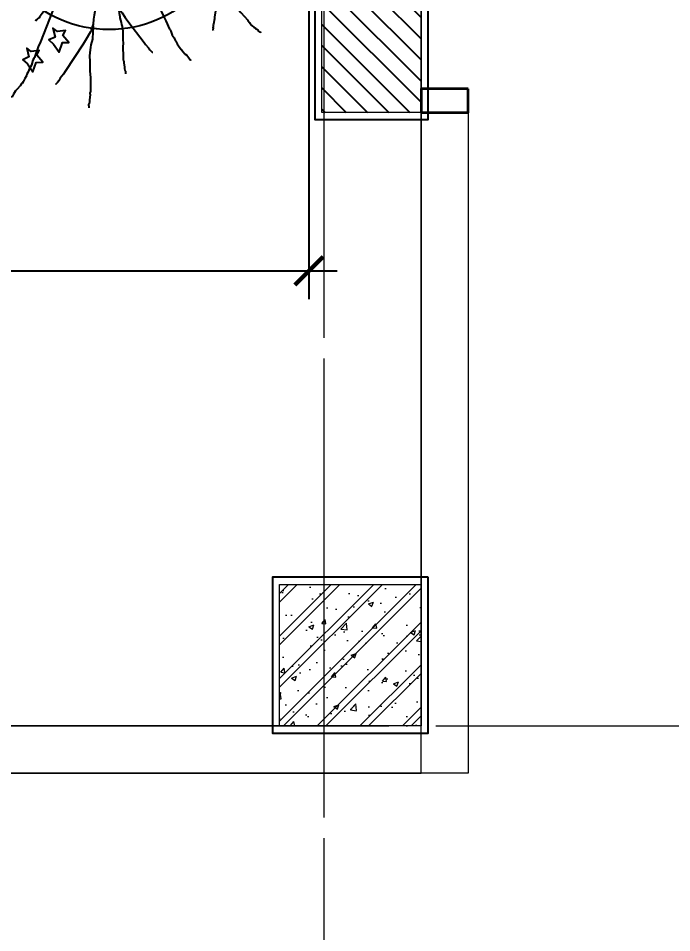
# Model space of a CAD drawing. Header units: millimetres. Extents: x -343543 to 400519, y -115663 to 104219.
# Drawn here: x -150581 to -149197, y -438 to 1499 of the extents above; entities that cross this region are included whole.
import ezdxf
from ezdxf.xclip import XClip

# ---------------------------------------------------------------- set-up
doc = ezdxf.new("R2010")
doc.units = ezdxf.units.MM
doc.header["$XCLIPFRAME"] = 0
doc.linetypes.add('XREF MAT BANG TUONG XAY$0$CENTER', pattern=[50.800000000000004, 31.75, -6.35, 6.35, -6.35])
doc.layers.get('0').update_dxf_attribs({"color": 231, "lineweight": 0})
doc.layers.get('DefPoints').update_dxf_attribs({"color": 191})
for name, color, linetype, lineweight in [('A-PATT', 252, 'Continuous', 9), ('A-SYMBOLS', 10, 'Continuous', 13), ('kata_dim', 231, 'Continuous', 0), ('XREF MAT BANG TUONG XAY$0$01.Xref _MB T1$0$A-DOOR', 8, 'Continuous', 9), ('XREF MAT BANG TUONG XAY$0$01.Xref _MB T1$0$A-TEXT', 8, 'Continuous', 25), ('XREF MAT BANG TUONG XAY$0$01.Xref _MB T1$0$A-WALL', 8, 'Continuous', 35), ('XREF MAT BANG TUONG XAY$0$A-GRID', 8, 'XREF MAT BANG TUONG XAY$0$CENTER', 15), ('XREF MAT BANG TUONG XAY$0$A-WALL-INT', 8, 'Continuous', 9), ('XREF MAT BANG TUONG XAY$0$xref_IKIGAI_Cot$0$A-FNSH', 8, 'Continuous', 9), ('XREF MAT BANG TUONG XAY$0$xref_IKIGAI_Cot$0$A-PATT', 8, 'Continuous', 5)]:
    doc.layers.add(name, color=color, linetype=linetype, lineweight=lineweight)
for name, color, linetype in [('XREF MAT BANG NOI THAT$0$FF-Plants', 8, 'Continuous'), ('XREF MAT BANG TUONG XAY$0$A-FNSH', 8, 'Continuous'), ('XREF MAT BANG TUONG XAY$0$A-FURN', 8, 'Continuous'), ('XREF MAT BANG TUONG XAY$0$A-PATT', 8, 'Continuous')]:
    doc.layers.add(name, color=color, linetype=linetype)
doc.styles.add('SM-DIMTEXT', font='SME.shx', dxfattribs={"width": 0.7})
doc.styles.add('XREF MAT BANG NOI THAT$0$Standard', font='txt')
doc.dimstyles.new('SDIM-100', dxfattribs={"dimscale": 100, "dimtxt": 2, "dimasz": 0.6, "dimexe": 0.6, "dimexo": 0.2, "dimgap": 0.5, "dimtad": 1, "dimdec": 0, "dimzin": 12, "dimtxsty": 'SM-DIMTEXT', "dimblk": 'ARCHTICK', "dimblk1": 'ARCHTICK', "dimblk2": 'ARCHTICK', "dimcen": 0.12, "dimdle": 0.6, "dimclrd": 7, "dimclre": 8, "dimadec": 0, "dimazin": 3, "dimtfac": 2, "dimtix": 1, "dimtmove": 1, "dimatfit": 3, "dimfxl": 1, "dimtzin": 0, "dimarcsym": 1})

# ---------------------------------------------------------------- blocks, each defined once
blk = doc.blocks.new('XREF MAT BANG TUONG XAY$0$00.xref_IKIGAI_Truc')
at = {"layer": 'XREF MAT BANG TUONG XAY$0$A-GRID', "color": 8, "ltscale": 20}
for points in [[(31399.99999999998, -3920.671974424971), (31399.99999999998, 22924.4354841252)], [(-2907.525181142613, 0), (42750.0013740146, 0)]]:
    blk.add_lwpolyline(points, dxfattribs=at)
blk = doc.blocks.new('XREF MAT BANG TUONG XAY$0$xref_IKIGAI_Cot')
at = {"layer": 'XREF MAT BANG TUONG XAY$0$xref_IKIGAI_Cot$0$A-PATT'}
h = blk.add_hatch(dxfattribs=at)
h.set_pattern_fill('BT-01', color=8, scale=15, pattern_type=2)
h.set_pattern_definition([(49.99999999999999, (80, 80.00000000000068), (107.589027390113, -9.412820247389266), [11.25, -123.75]), (355, (80, 80.00000000000068), (-20.81270004195, 112.8288200550018), [9, -99]), (100.4514, (88.96575200000007, 79.21559900000068), (86.77640725710323, 103.415931309143), [9.5610285, -105.1713168]), (46.18420000000001, (80, 110.0000000000007), (160.0861572938467, -24.82785214935271), [16.875, -185.625]), (96.6356, (93.34051175000013, 107.9310039500007), (140.1994058323055, 146.1176806350663), [14.3415432, -157.75695]), (351.1842, (80, 110.0000000000007), (140.1992917700441, 146.1177901387987), [13.5, -148.5]), (21, (95, 102.5000000000007), (89.53605781776925, -60.39283359980082), [11.25, -123.75]), (326.0000000000001, (95, 102.5000000000007), (36.49729978823726, 108.772506757028), [9, -99]), (71.4514, (102.46133495, 97.46725910000072), (126.0333942872235, 48.37957450649286), [9.5610285, -105.1713168]), (37.50000000000001, (80, 80.00000000000068), (1.8239782975936, 49.93407807469672), [0, -97.8, 0, -100.5, 0, -99.375]), (7.499999999999999, (80, 80.00000000000068), (39.46043061632229, 59.16175678235403), [0, -57.3, 0, -95.55, 0, -37.875]), (327.5, (46.55000000000018, 80.00000000000068), (80.07336542586135, -3.383230760156963), [0, -37.5, 0, -117, 0, -155.25]), (317.5, (31.55000000000018, 80.00000000000068), (87.47792540135794, 15.01574734984766), [0, -48.75, 0, -77.69999999999999, 0, -110.25]), (45, (80, 80.00000000000068), (-45.07805730064241, 45.07805730064241), []), (45, (80, 98.37500000000068), (-45.07805730064241, 45.07805730064241), [])])
h.paths.add_polyline_path([(31605.00141130213, 0.00243927907285979), (31305.00141130213, 0.002439279073541911), (31305.00141130213, 300.0024392790735), (31605.00141130213, 300.0024392790729)])
at = {"layer": 'XREF MAT BANG TUONG XAY$0$A-GRID', "color": 8, "ltscale": 20}
for points in [[(31399.99999999998, -3920.671974424971), (31399.99999999998, 22924.4354841252)], [(-2907.525181142613, 0), (42750.0013740146, 0)]]:
    blk.add_lwpolyline(points, dxfattribs=at)
at = {"layer": 'XREF MAT BANG TUONG XAY$0$xref_IKIGAI_Cot$0$A-FNSH', "color": 8, "elevation": 2.819613635020082e-10}
blk.add_lwpolyline([(31605.00141130213, 0.00243927907285979), (31305.00141130213, 0.002439279073541911), (31305.00141130213, 300.0024392790735), (31605.00141130213, 300.0024392790729)], close=True, dxfattribs=at)
blk = doc.blocks.new('*U235')
at = {"layer": 'XREF MAT BANG TUONG XAY$0$A-PATT'}
h = blk.add_hatch(dxfattribs=at)
h.set_pattern_fill('ANSI31', color=8, scale=10)
h.set_pattern_definition([(45, (37146.78963115097, -11293.56439682681), (-22.45064030267288, 22.45064030267288), [])])
h.paths.add_polyline_path([(-38.69831128977239, 47.5), (1661.301681908912, 47.5), (1661.301681908912, -162.5), (-38.69831128977239, -162.5)])
at = {"layer": 'XREF MAT BANG TUONG XAY$0$A-WALL-INT', "color": 8}
blk.add_lwpolyline([(-38.69831128977239, 47.5), (1661.301681908912, 47.5), (1661.301681908912, -162.5), (-38.69831128977239, -162.5)], close=True, dxfattribs=at)
blk = doc.blocks.new('XREF MAT BANG TUONG XAY$0$01.Xref _MB T1$0$Phong tam')
at = {"layer": 'XREF MAT BANG TUONG XAY$0$A-FURN', "color": 8, "xscale": -1, "rotation": 270}
blk.add_blockref('*U235', (-47.50000321818516, -1661.301688698504), dxfattribs=at)
blk = doc.blocks.new('XREF MAT BANG NOI THAT$0$YLD.Studio-02-104')
at = {"layer": 'XREF MAT BANG NOI THAT$0$FF-Plants', "color": 8, "flags": 128}
blk.add_lwpolyline([(95.97275458914942, -12.54351125533356), (100.5196367187539, -11.1120482099185), (111.5399584867525, -9.870412987981922), (118.6508559008187, -8.522865162782068), (133.5806020226689, -7.387142543933237), (139.0907629066817, -6.766324932990187), (149.926250731701, -9.370165988347594), (159.3458359694262, -8.855260980558683), (163.9632116170835, -10.52054661536692), (169.4733725009171, -9.899729004426149), (171.0741090311483, -9.172998790168435), (172.6748455612394, -8.446268576001216), (175.1683673278283, -5.433435116014039), (180.1554108610214, 0.5922318039248466), (183.5417178643108, 5.891168509658314), (191.7302344575212, 13.37029585791572), (195.8244927543685, 17.10985953208694), (204.7209606414792, 23.02961384879893), (212.016691998637, 28.22263795140918), (216.8189015889018, 30.40282859395086), (225.0074181824295, 37.88195594227693), (234.7966713060521, 46.0878135047725), (235.3557955436515, 46.34165445193969), (235.3483841112377, 46.3804877343797, 0.0594670711313646), (218.5715490693776, 99.23091382145651, 0.4142135623731882), (-99.2309138215262, 218.5715490693461), (-105.0286823910221, 215.9393772440059), (-105.9734425003328, 215.5104586158751, 0.1788393300870077), (-228.4243440122443, 94.34780842526982), (-225.0367309063872, 89.34931090116982), (-213.8629596735157, 77.49514425950849), (-210.1383692625611, 73.5437553789526), (-208.7224666752847, 70.42500931586403), (-208.01451538166, 68.8656362841399), (-207.3065640881198, 67.30626325263586), (-205.7058275580266, 68.03299346680444), (-204.9978762644557, 66.47362043520491), (-203.3971397342123, 67.20035064942488), (-201.7964032041043, 67.92708086355708), (-190.7760814363005, 69.16871608555141), (-183.6651840219301, 70.51626391083221), (-178.15502313807, 71.13708152172251), (-172.644862254084, 71.75789913271603), (-171.9369109603756, 70.19852610120563), (-170.3361744304232, 70.92525631530646), (-168.920271843145, 67.80651025221971), (-168.2123205495614, 66.24713722058243), (-167.5043692559789, 64.68776418896834), (-166.7964179624112, 63.12839115739018), (-166.0884666685374, 61.56901812589524), (-165.3805153749665, 60.00964509429525), (-164.6725640813968, 58.45027206271891), (-163.9646127876611, 56.89089903113438), (-163.2566614940931, 55.33152599955667), (-162.5487102004961, 53.77215296790666), (-161.8407589069282, 52.2127799363285), (-159.5320710831268, 51.38013711898623), (-158.8241197894033, 49.8207640874399), (-154.2067441420807, 48.155478452598), (-151.8980563184195, 47.32283563518843), (-150.2973197881886, 48.04956584944614), (-145.6799441406986, 46.38428021462107), (-143.3712563170641, 45.55163739726243), (-140.169783256865, 47.00509782556185), (-137.8610954330634, 46.17245500821957), (-137.1531441393431, 44.61308197669462), (-136.4451928457604, 43.05370894508053), (-135.0292902586073, 39.93496288186691), (-134.5061729078272, 34.53011357295929), (-133.0902703205231, 31.41136750979751), (-132.3823190269525, 29.85199447819753), (-131.8592016761706, 24.44714516929173), (-131.1512503824226, 22.8877721376931), (-132.0440356190986, 20.60166889189497), (-131.3360843255425, 19.04229586033136), (-130.6281330316572, 17.48292282882187), (-129.9201817382516, 15.92354979720687), (-129.2122304445313, 14.36417676568192), (-127.0883765636452, 9.686057670905598), (-127.2732105065832, 5.840581393524758), (-125.8573079194446, 2.721835330347062), (-121.4247662147693, -2.78892658173379), (-120.0088636276212, -5.907672644927402), (-119.3009123338704, -7.467045676547855), (-118.5929610403007, -9.026418708124197), (-117.8850097467327, -10.5857917397019), (-114.8683706293489, -12.97780758865827), (-112.5596828055343, -13.81045040603783), (-111.1437802182434, -16.92919646916232), (-107.2343558643358, -17.0351090723733), (-105.7328470896439, -17.26174525388194)], format="xyb", dxfattribs=at)
at = {"layer": 'XREF MAT BANG NOI THAT$0$FF-Plants', "color": 8}
for points in [[(-332.4152160701676, 167.3491101224949), (-314.732026718402, 179.2935686916503), (-334.9975125105486, 185.7584376384434), (-335.3658576657242, 199.2970387279056), (-350.7165287981545, 186.4533690160588), (-360.7880837838409, 191.6717509785253), (-358.9444765267115, 174.886578365376), (-366.3113592516013, 165.6675277900636), (-347.2763839196311, 170.3930203234936), (-341.3802446992947, 157.4058550005952), (-332.4152160701676, 167.3491101224949)], [(-384.8607301054205, 155.2599928876333), (-337.9245905827026, 107.4818725954855), (-336.5613821210957, 106.3011104537781), (-336.3656981797888, 103.7570412946183), (-335.0024897180481, 102.5762791530041), (-333.6392812563201, 101.3955170114272), (-332.0803888532316, 97.67068571054176), (-329.3539719297626, 95.30916142735066), (-327.9907634680055, 94.12839928569781), (-325.2643465445228, 91.76687500246987), (-323.9011380828085, 90.58611286092935), (-322.5379296210529, 89.40535071927832), (-322.5379296210529, 89.40535071927832), (-321.1747211593527, 88.22458857777417)], [(-233.6585854018656, 134.4932583916066), (-215.9742957480405, 146.4382164949516), (-236.2397815404995, 152.9030854416692), (-236.6097349783424, 166.4423059051092), (-251.9604061107709, 153.5986361932623), (-262.0319610964586, 158.817018155728), (-260.1867455563495, 142.0312261686781), (-267.5558288845634, 132.8111765251265), (-248.5202612325581, 137.5382875006212), (-242.6236140308026, 124.5500032696541), (-233.6585854018656, 134.4932583916066)], [(-136.7831065802973, 6.872171008693272), (-188.7807120673181, 54.28520154883324), (-194.4292298555927, 61.55231927445163), (-198.7145391819743, 67.63867485850812), (-206.3133172560131, 83.71876220351385), (-212.1575189854691, 93.52994908841845), (-217.0298801357001, 107.2485121502326), (-218.7844564801082, 113.5174126103137), (-220.5390328245146, 119.7863130703935), (-224.6352373370271, 139.9563214683666), (-227.5573382018449, 144.861914910828), (-230.8708069492693, 154.8556466716062), (-232.4296993522223, 158.5804779725848), (-233.7929078141135, 159.761240114144), (-232.6253832936893, 161.1245471317251), (-233.9885917554764, 162.3053092734502), (-233.9885917554764, 162.3053092734502)], [(-455.518990537111, 130.9769452259924), (-343.566529243524, 98.12126834799335), (-322.5379296210529, 89.40535071927832), (-280.2850464349942, 69.4294463027444), (-247.3789385394582, 55.17480771828002), (-232.9706972845117, 49.81863163834976), (-221.2888729527119, 46.82397984164788), (-194.8074394833554, 33.38501364669708), (-180.3991982282462, 28.02883756678455), (-172.4156313990068, 23.48833387646152), (-151.1913478353929, 12.22834708856942), (-141.8445725445602, 6.507081256575361), (-127.0449634069762, -3.937233141749061), (-117.6981881159948, -9.658498973684914), (-96.86527243503292, -15.83034744315012), (-86.54665656486736, -17.64423709806954), (-76.22804069511835, -19.45812675323225), (-57.14970135826456, -19.3610747625022), (-52.08823539395985, -18.99598501049525), (-34.56878846020959, -15.17410171884569), (-18.21686604682805, -12.71552544492408), (-18.21686604682805, -12.71552544492408), (-10.62466710040167, -12.16789081683839), (0.8614732900389299, -12.61847345423314), (7.286147716191635, -13.43414584367031), (20.13549656806458, -15.06549062275519), (25.39264647383266, -17.24447002988666), (27.92337945580789, -17.06192515386658), (34.34805388200243, -17.87759754341425)], [(-316.3200020731094, 102.2067659273589), (-298.6352044381908, 114.1506051225938), (-318.9011982117138, 120.6165929773456), (-319.2706436684773, 134.1546945327145), (-334.6213148007703, 121.3110248209637), (-344.691769485036, 126.5299063174994), (-342.8481622279035, 109.7447337043518), (-350.2156372729758, 100.5240646869165), (-331.1806619410052, 105.2495572203438), (-325.2845227206833, 92.26239189748458), (-316.3200020731094, 102.2067659273589)], [(-192.5943653296588, 97.17938661878952), (-174.9111759777441, 109.1238451880013), (-195.1761537887971, 115.5875952266888), (-195.5450069252017, 129.1273152241642), (-210.8956780573478, 116.2836455124666), (-220.9672330431865, 121.5020274748772), (-219.1231178048267, 104.7157359537141), (-226.4905085107837, 95.49780428643635), (-207.4550251977296, 100.222177911794), (-201.5588859773936, 87.23501258889746), (-192.5943653296588, 97.17938661878952)], [(-69.46376346215925, 92.87511726276989), (-51.7794738084815, 104.8200753660562), (-72.0449596007918, 111.2849443128302), (-72.41601334022221, 124.8236652421788), (-87.76558417106457, 111.9804950644252), (-97.83663117555147, 117.1977581189517), (-95.99302391839387, 100.4125855057268), (-103.3604989634644, 91.19191648829246), (-84.32493131129672, 95.91902746380674), (-78.42879209096077, 82.93186214091065), (-69.46376346215925, 92.87511726276989)], [(87.44142503047465, 85.6610672218917), (105.1246143825349, 97.60552579116029), (84.85912859028326, 104.0703947377865), (84.49078343524002, 117.6089958273428), (69.14011230279834, 104.7653261155351), (59.06855731698874, 109.9837080778675), (60.91216457410542, 93.19853546475588), (53.5452818493643, 83.97948488950033), (72.58025718118756, 88.70497742287398), (78.47639640153852, 75.71781209993924), (87.44142503047465, 85.6610672218917)], [(-256.9862083493142, 67.11839563159037), (-239.3030189972535, 79.06285420086033), (-259.5668965066923, 85.52710377356334), (-259.9368499448444, 99.06632423692872), (-275.2875210769914, 86.22265452523288), (-285.357467779849, 91.44041711373848), (-283.5138605227055, 74.65524450055318), (-290.8818435490464, 65.43569439124258), (-271.8457679157711, 70.16168645861262), (-265.9496286952888, 57.17452113577247), (-256.9862083493142, 67.11839563159037)], [(-269.7676894715257, 54.80685229123492), (-252.0845001193163, 66.75131086056217), (-272.3488856101592, 73.2166793412971), (-272.7194313683738, 86.75428136266873), (-288.070610482074, 73.91173055894842), (-298.141065166323, 79.13061205544864), (-296.2969499277585, 62.34432053419368), (-303.6649329541021, 53.1247704248849), (-284.628349339451, 57.84964358429625), (-278.7322101189368, 44.86247826138288), (-269.7676894715257, 54.80685229123492)], [(186.1980556989522, 52.80521549098694), (203.8823453525995, 64.75017359434833), (183.6168595603333, 71.21504254101228), (183.2469061223276, 84.75426300443314), (167.8962349901806, 71.91059329273821), (157.8246800043428, 77.12897525514609), (159.6698955443037, 60.34318326803714), (152.3008122163894, 51.12313362459963), (171.336379868407, 55.85024460005707), (177.233027070148, 42.86196036912906), (186.1980556989522, 52.80521549098694)], [(-297.0312048522367, 38.51295066500143), (-279.3469151986008, 50.45790876839737), (-299.6124009908838, 56.92277771509953), (-299.9818464475122, 70.46087927056215), (-315.3319252594499, 57.61882800091644), (-325.4040725656293, 62.83559152118278), (-323.5593650067483, 46.05091844214621), (-330.9268400518229, 36.83024942470911), (-311.8912723998167, 41.55736040020429), (-305.9951331794653, 28.57019507727), (-297.0312048522367, 38.51295066500143)], [(-201.8507092941775, 36.68812544416915), (-184.1664196403501, 48.63308354751234), (-204.4319054328073, 55.09795249422996), (-204.8013508894226, 68.63605404965574), (-220.1514297014935, 55.7940027799159), (-230.2240849887837, 61.01188520832648), (-228.3788694486464, 44.22609322120115), (-235.7473604565291, 35.00766201982879), (-216.7102688603211, 39.73141627126597), (-210.8146376212151, 26.74536985638406), (-201.8507092941775, 36.68812544416915)], [(-27.82504782749152, 39.32945626113587), (-10.14185847556314, 51.2739148303117), (-30.40514366465663, 57.73978284515715), (-30.77568942287212, 71.27738486652879), (-46.12636055518101, 58.4337151548134), (-56.19681523940267, 63.65259665123949), (-54.35430828404947, 46.86692450405371), (-61.72068302737148, 37.64675502072942), (-42.68511537518975, 42.37386599620777), (-36.78846817359749, 29.38558176522247), (-27.82504782749152, 39.32945626113587)], [(-561.0007235128239, 46.62289590258058), (-441.064695390294, 9.226715334143478), (-422.5668287498377, 0.3282528295193288), (-413.4157374003505, -2.848943843203983), (-391.2196132575134, -10.20155445418925), (-380.9009973876143, -12.01544410929648), (-360.2637656477034, -15.64322341937725), (-355.0066157422423, -17.82220282658466), (-348.5819413160782, -18.63787521606002), (-331.6429670786981, -23.8115064198397), (-330.279758617103, -24.99226856150983), (-327.7490256348176, -24.80972368541381), (-326.3858171732229, -25.99048582708394), (-323.855084191099, -25.8079409510043), (-322.4918757292101, -26.98870309256438), (-317.4304097649199, -26.62361334051741), (-313.5364683210557, -27.62183060605332), (-309.6425268771889, -28.62004787159015), (-304.581060912916, -28.25495811950861), (-303.217852451173, -29.43572026112463), (-302.0503279307634, -28.07241324350446), (-298.1563864868838, -29.07063050907811), (-295.6256535047735, -28.88808563296163), (-294.2624450430174, -30.06884777461494), (-293.0949205226068, -28.70554075699704), (-291.7317120607338, -29.8863028985171), (-290.3685035991527, -31.06706504014994), (-289.200979078744, -29.70375802253341), (-287.8377706168387, -30.88452016412896)], [(-352.908921291724, 13.14461298268679), (-335.2246316380631, 25.08957108600907), (-355.4890171287577, 31.55493956680129), (-355.8584625853848, 45.09304112226619), (-371.2096416990719, 32.25049031850676), (-381.2806887035038, 37.46775337288682), (-379.4370814463866, 20.68258075977246), (-386.8045564914589, 11.46191174233854), (-367.7689888394254, 16.18902271776051), (-361.8728496191168, 3.201857394937633), (-352.908921291724, 13.14461298268679)], [(-231.3243670737636, 25.26532993868477), (-213.6400774202627, 37.21028804198932), (-233.9055632123675, 43.67515698867192), (-234.2750086692783, 57.21325854398492), (-249.626187782668, 44.370707740341), (-259.6977427686677, 49.58908970273023), (-257.8525272285303, 32.80329771560446), (-265.2216105566365, 23.5832480722197), (-246.1855349230357, 28.30924013962931), (-240.2888877214716, 15.32095590871768), (-231.3243670737636, 25.26532993868477)], [(103.5366390275733, 20.51872302664333), (121.221436662586, 32.46256222208649), (100.9554428889562, 38.92855007666913), (100.5859974323132, 52.46665163216812), (85.2353263001944, 39.62298192040043), (75.16487161593182, 44.84186341693703), (77.00847887307577, 28.05669080375128), (69.64100382800393, 18.836021786316), (88.67597915964984, 23.56151431970693), (94.57211838015087, 10.57434899682858), (103.5366390275733, 20.51872302664333)], [(227.2622757709971, 15.49134371814989), (244.9454651230437, 27.43580228745623), (224.6804873120193, 33.89955232606872), (224.3116341756024, 47.43927232358101), (208.9609630434709, 34.59560261184697), (198.889408057483, 39.81398457420119), (200.7335232961407, 23.02769305315178), (193.3661325898868, 13.80976138575988), (212.40161590294, 18.534135011118), (218.2977551235865, 5.54696968829694), (227.2622757709971, 15.49134371814989)], [(350.3928776388204, 11.18707436216937), (368.0771672923213, 23.132032465473), (347.8116815002024, 29.59690141219244), (347.4406277604478, 43.13562234150277), (332.0910569298751, 30.2924521639361), (322.0200099252809, 35.50971521829297), (323.8636171825613, 18.72454260520135), (316.4961421373102, 9.503873587784256), (335.5317097893724, 14.23098456313255), (341.4278490098707, 1.243819240253742), (350.3928776388204, 11.18707436216937)], [(-273.6927016438337, 4.072048091118177), (-256.0095122916375, 16.01650666047999), (-276.2738977824517, 22.4818751411417), (-276.6433432390938, 36.01997669664343), (-291.9945223527509, 23.17742589281079), (-302.064977036853, 28.39630738936785), (-300.2219621000938, 11.6095163341497), (-307.589352806199, 2.391584666815106), (-288.5533615117558, 7.114839384180414), (-282.6577302726207, -5.871207030777445), (-273.6927016438337, 4.072048091118177)], [(-212.775476728795, -11.35004439666182), (-195.091187075295, 0.5949137066404546), (-215.3566728677254, 7.059782653284401), (-215.7277266071821, 20.59850358270751), (-231.0767894564844, 7.75421449701571), (-241.1488524237272, 12.9737153674555), (-239.3047371852065, -3.812576153688042), (-246.6727202116688, -13.03212626312825), (-227.6366445782735, -8.306134195625877), (-221.7399973765312, -21.29441842655661), (-212.775476728795, -11.35004439666182)], [(-294.1990128002283, -22.8612787825673), (-276.5158234481676, -10.91682021329962), (-296.7813092404328, -4.451951266635209), (-297.1501623768661, 9.087768730915286), (-312.5003255276226, -3.757019888774721), (-322.5723884948659, 1.462480981665522), (-320.7282732565047, -15.32381053949712), (-328.0951559813532, -24.54286111492047), (-309.0606886309217, -19.81624967355447), (-303.164041428882, -32.8045339043706), (-294.1990128002283, -22.8612787825673)], [(-198.1004767024076, -25.81143097318409), (-186.2941436253639, -42.96155744776343), (-179.3156974582678, -22.91202566670245), (-165.5323563803156, -22.28196746072581), (-178.2980475946231, -7.443234658649093), (-172.7905682983744, 2.560536903632055), (-189.9071113445355, 0.417213688326683), (-199.1446284393144, 7.4784904603016), (-194.709644969467, -11.14236195348622), (-208.041304254464, -17.19490053516029), (-198.1004767024076, -25.81143097318409)], [(150.0889516294249, -26.88119060928921), (167.7721409814742, -14.93673203998378), (147.5077554908223, -8.471363559302066), (147.1372097324449, 5.066238462048659), (131.7860306187588, -7.776312341707584), (121.7155759345071, -2.557430845208273), (123.5596911731793, -19.34372236629452), (116.1917081467284, -28.56327247577201), (135.2282917613677, -23.83839931632383), (141.1244309817187, -36.82556463925584), (150.0889516294249, -26.88119060928921)], [(162.8704327515018, -14.56964726903016), (180.5536221035356, -2.625188699686078), (160.2897445941264, 3.839060872943719), (159.9197911561207, 17.37828133636458), (144.5691200238264, 4.534611624612353), (134.4991733211157, 9.75237421317479), (136.3427805782624, -7.0327984000096), (128.9747975516359, -16.25234850947118), (148.0108731850462, -11.52635644200791), (153.9070124055027, -24.5135217647744), (162.8704327515018, -14.56964726903016)], [(-106.2120477257174, -10.10908161110012), (-170.6478968000381, -16.03601052983834), (-180.7708287285902, -16.76619003400185), (-202.3799010477285, -17.04578690082883), (-213.6703574965111, -19.13927342262843), (-228.8547553896321, -20.23454267898899), (-232.7486968335118, -19.23632541341533), (-238.9776873181979, -20.96472218311521), (-242.6759448207442, -22.51057407677456), (-246.3742023232787, -24.05642597046983), (-248.9049353055759, -24.23897084653129), (-252.6031928081104, -25.78482274022838), (-253.7707173285073, -27.14812975788357), (-257.6646587723851, -26.14991249230854), (-266.4243822393557, -28.06085413810763), (-276.5473141679074, -28.7910336422716), (-279.0780471501919, -28.97357851836944), (-284.1395131144679, -29.33866827045051), (-294.0667611016718, -32.61291693388614), (-299.1282270659478, -32.97800668596676), (-309.0554750533272, -36.25225534938284), (-317.8151985202828, -38.16319699521785), (-326.7706059284671, -37.53006948165205), (-348.1839943060838, -40.3537355077666), (-358.1112422934759, -43.62798417114584), (-369.5973826837837, -43.17740153365878), (-389.4518786585011, -49.72589886060143), (-406.775641650813, -56.09185131131801), (-413.9764727145337, -61.7276242579793), (-421.3729877197759, -64.8193280453562), (-426.2387697427032, -67.72848695670848), (-427.4062942632497, -69.0917939744196), (-427.4062942632497, -69.0917939744196)], [(-7.905987703344863, -18.39127570190715), (-24.76483536959745, -79.95187025910593), (-27.74291587534367, -90.5054935553195), (-31.67980614949533, -108.0904497077109), (-33.64825128678581, -116.8829277840092), (-35.56587082325836, -130.9455934963631), (-35.4981033561146, -137.9725103446109), (-35.41339402203516, -146.7561564048661), (-35.31174282114148, -157.2965316772576), (-34.03103758344218, -183.643053850297), (-33.81079331487967, -206.4805336071037), (-33.72608398078569, -215.2641796673948), (-33.62443277989155, -225.8045549397867), (-36.5516876852796, -241.6283658721869), (-37.49355558689945, -250.4164279404287), (-38.41848162156907, -260.9612192207102), (-40.42081049213607, -266.2402388727706), (-41.4135039940868, -269.7581133048972), (-41.3965621271675, -271.5148425168674), (-42.40619749606617, -273.27598773695), (-42.38925562913096, -275.0327169489561), (-44.42546823360931, -276.7982781768957), (-46.44473897096509, -280.3205686168936), (-53.51218655227945, -292.6485851569406), (-59.56999876497616, -303.2154564770536), (-98.02085211173994, -361.3553287770179), (-101.0497582180221, -366.6387644370271), (-108.1510895328936, -375.4533225529855), (-111.1799956392035, -380.736758212921), (-114.2258436122418, -384.2634646609432), (-117.2716915853105, -387.7901711088881), (-118.2982688210093, -387.7945871168751)], [(-41.58950609229555, -42.91940143644251), (-29.7836596410632, -60.06845604158434), (-22.80570010026418, -40.01785239114497), (-9.021872396149547, -39.38886605463949), (-21.78871219829693, -24.5506547082), (-16.28008431426247, -14.54636169013475), (-33.39662736040987, -16.68968490547696), (-42.63250924128147, -9.628958547082679), (-38.19916098563704, -28.24926054740581), (-51.53082027035202, -34.30179912892663), (-41.58950609229555, -42.91940143644251)], [(8.47934734238629, -4.193317720132768), (134.2146505454982, -49.05596511231408), (147.3604110664176, -55.18312971626449), (156.3410531151387, -59.74544564607788), (170.7876238436913, -68.73784741353768), (174.9527423160505, -70.30269608765514), (179.7682658924421, -73.3001633434261), (180.4186709960447, -74.73278192528426), (181.8508251285277, -74.08258768045664), (182.5012302321436, -75.51520626235163), (183.8020404396868, -78.38044342606611), (185.1028506470964, -81.24568058987336), (184.9715067218769, -84.76111199856189), (186.7913781079653, -92.5743991528035), (189.3929985226366, -98.30487348047484), (193.8144903234136, -111.8486349624255), (194.3335515019701, -116.7966849529904), (198.7550433028657, -130.3404464348097), (200.7062586138916, -134.6383021805119), (205.9094994433124, -146.0992508356113), (207.2103096508852, -148.9644879993986), (212.2822065554249, -163.9408680631865), (214.233421866423, -168.238723808816), (216.7036983560076, -177.4846295450826), (216.7036983560076, -177.4846295450826), (219.3053187708135, -183.2151038726598), (219.9557238745936, -184.6477224545353), (221.3878780071943, -183.997528209578), (224.7712474508373, -187.6451897103626), (227.5042117906989, -189.860232629269), (230.8875812344879, -193.5078941299945), (235.7031048105557, -196.5053613858028), (238.4360691505674, -198.7204043046551), (245.8532131414679, -207.4483458881133), (249.2365825850959, -211.0960073888588), (257.435475604819, -217.7411361454871), (262.901404284856, -222.1712219832231), (270.3185482756223, -230.8991635667782), (274.3523228231768, -235.9794436493431), (281.7694668140359, -244.7073852326913), (288.5362057013347, -252.0027082342941), (289.1866108051115, -253.4353268161695), (292.5699802487395, -257.082988316915), (293.2203853523413, -258.5156068987714), (297.2541598996147, -263.5958869814878), (302.7200885796522, -268.0259728192237), (304.802647815721, -268.8083971562183), (305.4530529196775, -270.2410157381129), (309.6181713921135, -271.8058644119884), (310.9189815993893, -274.6711015758893), (315.7345051754694, -277.6685688317335), (316.3849102793836, -279.1011874135157)], [(122.8254362487144, -43.17509223552543), (140.5097259022143, -31.23013413222089), (120.2442401099063, -24.76526518544643), (119.8747946531578, -11.22716363011432), (104.5247158412205, -24.06921489976003), (94.45256853520391, -18.8524513794755), (96.29727609390761, -35.63712445849387), (88.92980104899766, -44.85779347591006), (107.9653687010152, -40.13068250045171), (113.8615079213535, -53.11784782334826), (122.8254362487144, -43.17509223552543)], [(218.0059318067908, -44.99991745639409), (235.6902214602917, -33.05495935309091), (215.4247356681583, -26.59009040633419), (215.0552902115426, -13.0519888509084), (199.7052113993243, -25.89404012070327), (189.6325561120213, -20.67615769225586), (191.4777716521451, -37.4619496793448), (184.1092806444387, -46.68038088073399), (203.1463722403334, -41.95662662937139), (209.0420034794272, -54.94267304421965), (218.0059318067908, -44.99991745639409)], [(392.0315932731785, -42.35858663954104), (409.7147826252269, -30.41412807023471), (389.4514974359993, -23.94826005548248), (389.0809516779475, -10.41065803409129), (373.7302805456377, -23.25432774580668), (363.6598258612532, -18.03544624939923), (365.5023328169466, -34.82111839658182), (358.1359580734181, -44.04128787981426), (377.1715257254939, -39.31417690450508), (383.0681729272212, -52.3024611353967), (392.0315932731785, -42.35858663954104)], [(-108.194105141604, -60.02678283264686), (-96.38892065212963, -77.17743076313673), (-89.40981252345296, -57.12630565671088), (-75.6264714454876, -56.49624745077153), (-88.39331124772866, -41.65803610453486), (-82.8841967375854, -31.65481495579434), (-100.000739783706, -33.79813817120976), (-109.2382568783362, -26.73686139918118), (-104.8049086225572, -45.35716339941109), (-118.1365679075382, -51.40970198112018), (-108.194105141604, -60.02678283264686)], [(-19.93844460531795, -25.28276724735599), (-3.324214811803131, -74.52996665469357), (-0.4014590774879707, -82.96732102034832), (3.599443166146784, -97.08817617833313), (5.599894287903908, -104.1486037573915), (7.756187305905996, -115.5156053421744), (7.963976501384195, -121.257704016413), (8.22371299529891, -128.435327359303), (8.535396788259504, -137.0484753706565), (8.444248956520141, -158.6399432812669), (9.119563841232093, -177.3017639726551), (9.379300335338712, -184.4793873155987), (9.690984128135597, -193.0925353269714), (12.76958175918139, -205.8364636982884), (13.89967556707256, -212.955489159178), (15.08171667376632, -221.5100392887927), (16.97827319785188, -225.6994175306828), (17.95252510917157, -228.5118689858888), (18.00447240821563, -229.9473936543519), (18.92677702065544, -231.3243204410757), (18.97872431945984, -232.7598451097984), (20.77138624599252, -234.0781740143935), (22.61599547146375, -236.8320275876177), (29.07212775985749, -246.470515094146), (34.60595543569002, -254.7320758140805), (69.39379422185743, -299.8776703638733), (72.16070805975346, -304.0084507237835), (78.51294575081488, -310.775888893145), (81.2798595885481, -314.9066692530756), (83.99482612784436, -317.6019249443563), (86.70979266687232, -320.2971806358238), (87.58014998068325, -320.2385827538438)], [(66.94771980925475, -68.54342991791327), (84.63200946287566, -56.59847181447958), (64.36762397204643, -50.13310333377967), (63.99817851528337, -36.59500177841028), (48.64699940189644, -49.43755258205601), (38.57595239727357, -44.22028952762275), (40.41955965443253, -61.00546214084716), (33.05208460934614, -70.22613115824379), (52.08765226137871, -65.49902018282273), (57.98379148186336, -78.48618550566471), (66.94771980925475, -68.54342991791327)], [(188.5322740270396, -56.42271296189801), (206.216563680716, -44.47775485861121), (185.9510778882734, -38.01288591193043), (185.5816324316449, -24.47478435646645), (170.230453317987, -37.31733516029863), (160.1588983322702, -32.09895319776024), (162.0041138722584, -48.88474518494286), (154.6350305444641, -58.10479482825076), (173.6711061776061, -53.37880276097349), (179.5677533794963, -66.36708699184555), (188.5322740270396, -56.42271296189801)], [(-235.8964859055689, -84.23936738810471), (-224.0906394543365, -101.388421993247), (-217.1126799134033, -81.33781834271485), (-203.3277036215311, -80.70831055035296), (-216.0956920116917, -65.87062065999226), (-210.5859155396013, -55.86580618596008), (-227.7036071738182, -58.00965085723374), (-236.9394890545698, -50.94892449870622), (-232.5049922108572, -69.56870504309654), (-245.8378000837595, -75.62176508068524), (-235.8964859055689, -84.23936738810471)], [(-173.3876642603843, -80.24525093196871), (-161.5813311831232, -97.3953774066772), (-154.6033716423669, -77.34477375612641), (-140.820030564237, -76.71471555016842), (-153.5852351526016, -61.87705461743508), (-148.078242482459, -51.87221118583102), (-165.1942989026472, -54.01660627055162), (-174.4318159971147, -46.95532949850258), (-169.9968325275629, -65.57618191240317), (-183.328491812428, -71.62872049398402), (-173.3876642603843, -80.24525093196871)], [(146.1639394571177, -77.61599480940868), (163.8471288091953, -65.67153624017601), (143.5827433185016, -59.20616775938424), (143.2132978617385, -45.66806620401576), (127.862118748187, -58.51061700767923), (117.7916640639644, -53.29173551125268), (119.6346790008567, -70.0785265663767), (112.2672882947802, -79.29645823378587), (131.303279589046, -74.57320351640419), (137.1989108281552, -87.55924993128656), (146.1639394571177, -77.61599480940868)], [(250.8442822965737, -73.86195235828939), (258.6554580630907, -72.04359971556971), (261.5197663280244, -70.7432112258449), (275.7099637281765, -67.75670018550966), (281.4385802583149, -65.15592320586859), (313.9840935312302, -60.74774979909409), (319.7127100613955, -58.14697281952988), (335.9854666979143, -55.94288611607601), (342.3644883318432, -54.77472771834812), (347.9617609367467, -55.68938214736238), (349.3939150693761, -55.03918790247883), (350.8260692018432, -54.38899365761711), (350.8260692018432, -54.38899365761711)], [(-208.8939612702959, -103.8684075787855), (-197.0881148191063, -121.0174621838155), (-190.1096686521589, -100.9679304028118), (-176.3263275740426, -100.337872196817), (-189.0920187883937, -85.49913939462886), (-183.5829042783432, -75.49591824609297), (-200.7010825382642, -77.63869104776268), (-209.9358158312568, -70.57744323338056), (-205.5047647512768, -89.19878814547383), (-218.835275448205, -95.25080527121418), (-208.8939612702959, -103.8684075787855)], [(-157.3447656287055, -106.7270731486292), (-145.5389191774727, -123.8761277537728), (-138.5604730107168, -103.8265959727137), (-124.7776185585597, -103.1954658973368), (-137.5433097727607, -88.35673309509184), (-132.0341952628739, -78.35351194657733), (-149.1518868968085, -80.49735661770092), (-158.3882554036802, -73.43555838981456), (-153.9555691096436, -92.05745371542935), (-167.2872283944778, -98.10999229708295), (-157.3447656287055, -106.7270731486292)], [(125.6576283007228, -104.5493216830941), (143.3408176527694, -92.60486311378781), (123.0753318604905, -86.13999416708657), (122.7064787239217, -72.60027416963158), (107.3563155731683, -85.44506278932067), (97.28425260596691, -80.22556191899048), (99.12836784429987, -97.01185344008036), (91.7614851196115, -106.2309040154837), (110.7959524700175, -101.5042925740436), (116.6925996717575, -114.492576804972), (125.6576283007228, -104.5493216830941)], [(207.0811643718582, -93.03808729730235), (224.765454025671, -81.09312919392232), (204.4999682332138, -74.62826024720516), (204.1289144936211, -61.08953931787664), (188.7798516441546, -73.93382840358618), (178.7077886772388, -68.71432753310773), (180.5519039155981, -85.50061905427128), (173.1839208891627, -94.72016916378516), (192.2199965225593, -89.99417709628278), (198.1166437241384, -102.9824613272331), (207.0811643718582, -93.03808729730235)], [(178.4674556848711, -70.43492617963796), (186.7976926299764, -73.56462352755591), (190.3124059986619, -73.69685361963195), (212.1824352401538, -72.40742134537606), (215.6971486088516, -72.53965143748894), (224.1587294789722, -72.15391737662515), (229.1055969803003, -71.63595322385493), (238.2175829540931, -72.68283774503573), (241.7322963229274, -72.81506783705493), (252.9268415327767, -74.64437669519077), (258.5241141377217, -75.55903112431554), (262.0388275065704, -75.69126121637157), (271.1508134803487, -76.73814573751599), (273.2333727167577, -77.52057007450742), (273.2333727167577, -77.52057007450742), (275.3159319528406, -78.3029944115384), (277.3984911890736, -79.08541874851528), (279.4810504254258, -79.86784308536028), (287.8112873702505, -82.99754043342739), (290.5442517102595, -85.21258335227787), (295.3597752863686, -88.210050608198), (300.9570478914345, -89.12470503719271), (307.8551307037781, -92.90459663008653), (319.5687370923345, -99.68195547873222), (327.1172250084389, -104.8944656534669), (340.1316416042566, -114.5370616659767), (348.3305346243199, -121.1821904226018), (348.3305346243199, -121.1821904226018), (350.413093860551, -121.9646147595769)], [(-145.0687633028735, -119.0499806533394), (-133.2629168516276, -136.1990352585185), (-126.2856192726138, -116.1500249333535), (-112.5011296067557, -115.5194452714636), (-125.2679694088627, -100.6812339251342), (-119.760003486733, -90.67853423247607), (-136.8765465330564, -92.82185744779918), (-146.112915039769, -85.76005921989145), (-141.6790801580016, -104.3814330895748), (-155.0107394428362, -110.4339716712288), (-145.0687633028735, -119.0499806533394)], [(-188.1633019167464, -145.1033340435833), (-176.3569688396744, -162.2534605182359), (-169.3790092987417, -142.202856867701), (-155.5956682206408, -141.5727986616675), (-168.3613594349624, -126.7340658595554), (-162.8527315509684, -116.7297728413819), (-179.9699365591562, -118.8746893822222), (-189.2067916917338, -111.8118192847301), (-184.7729568099683, -130.4331931544134), (-198.1057646828428, -136.4862531920739), (-188.1633019167464, -145.1033340435833)], [(-76.96947931144473, -140.6555225222105), (-65.1631462345224, -157.8056489969199), (-58.18518669344189, -137.7550453463314), (-44.40069702759706, -137.1244656844019), (-57.16753682983858, -122.2862543381657), (-51.65890894579047, -112.28196132014), (-68.77611395387044, -114.4268778608134), (-78.01296908643394, -107.3640077633572), (-73.57798561691084, -125.9848601771851), (-86.91079348963626, -132.0379202147883), (-76.96947931144473, -140.6555225222105)], [(3.91112695898687, -105.7013241898159), (8.470702723310524, -111.1504334544899), (9.393007336046821, -112.5273602411017), (9.444954634956275, -113.9628849096554), (18.66800076127424, -127.7321527761698), (20.46066268782147, -129.0504816808017), (25.02023845214285, -134.4995909454766), (30.55406612797856, -142.7611516654116), (34.19133727971189, -146.8333341434155), (37.8286084314343, -150.905516621384), (38.69896574528843, -150.8469187395154), (39.62127035787557, -152.2238455261842), (42.33623689700903, -154.9191012174834), (44.12889882343757, -156.2374301222463), (49.45493730422345, -158.7568921677326), (52.11795654447519, -160.0166231905533), (55.65133309840508, -161.2177563314837), (65.43305274591262, -166.3152783046672), (69.01837659888429, -168.9519361140616), (72.6037004516968, -171.5885939234741), (74.44830967703388, -174.3424474967916), (75.318666990873, -174.2838496148844), (76.24097160344559, -175.6607764015172), (77.11132891727107, -175.6021785195732), (77.1632762160491, -177.0377031882218), (78.95593814260906, -178.3560320928901), (80.74860006902122, -179.6743609976157), (93.19333895657633, -186.031613993524), (103.0789532015367, -194.0001853037412), (105.7939197408471, -196.6954409950587), (109.4311908925959, -200.7676234731017), (111.2238528189957, -202.0859523777891), (111.2758001177724, -203.5214770464382), (112.1461574315833, -203.4628791644578), (113.9388193581588, -204.7812080691648), (115.7314812845991, -206.0995369739641), (116.6537858971726, -207.4764637605959), (117.5241432109826, -207.4178658786155), (118.4464478235861, -208.7947926653197)], [(-225.7878817039425, -164.0606428192182), (-213.9815486268292, -181.2107692939803), (-207.0035890858983, -161.1601656434495), (-193.2195860458917, -160.5285141120107), (-205.9870878100521, -145.6918960911426), (-200.4773113380963, -135.6870816172027), (-217.5950029721919, -137.8309262883454), (-226.8313714789044, -130.7691280604381), (-222.3975365971107, -149.3905019301983), (-235.7303444698503, -155.4435619677656), (-225.7878817039425, -164.0606428192182)], [(-31.57815494860074, -118.6308249801024), (-36.64327365934582, -125.6798218680857), (-37.65290902796391, -127.4409670880215), (-37.63596716129609, -129.1976963002145), (-47.73232084875895, -146.8091485001747), (-49.76853345306131, -148.5747097281302), (-54.8336521637782, -155.6237066161904), (-60.89146437632712, -166.1905779362461), (-64.94694771815944, -171.4784296041845), (-69.0024310599772, -176.7662812721593), (-70.0290082955296, -176.7706972800871), (-71.03864366414541, -178.5318425000224), (-74.08449163734781, -182.0585489480628), (-76.1207042418257, -183.824110176001), (-82.24628392153386, -187.3640646477708), (-85.30907376138725, -189.134041883654), (-89.39844083692674, -190.9084351275607), (-100.6230229609248, -197.9839280632642), (-104.695448169424, -201.5150505190096), (-108.7678733781488, -205.0461729750533), (-110.7871441157074, -208.5684634149603), (-111.8137213512452, -208.572879422925), (-112.8233567199961, -210.3340246429535), (-113.8499339555613, -210.3384406508445), (-113.8329920887466, -212.0951698629816), (-115.8692046930494, -213.8607310909375), (-117.9054172974863, -215.6262923189889), (-132.1927892613792, -224.4717624904653), (-143.3834876517001, -235.0607138501265), (-146.4293356247388, -238.587420298146), (-150.4848189665711, -243.8752719660853), (-152.5210315708462, -245.640833194114), (-152.5040897040888, -247.3975624061023), (-153.5306669397876, -247.4019784140893), (-155.5668795439549, -249.1675396419506), (-157.6030921483778, -250.9331008700366), (-158.6127275171718, -252.6942460899555), (-159.6393047526947, -252.6986620979561), (-160.6489401213246, -254.4598073178541)], [(-177.1206928633599, -173.8539819047969), (-165.3143597861419, -191.004108379394), (-158.3364002452088, -170.9535047288614), (-144.5530591672284, -170.3234465229575), (-157.3182637555926, -155.4857855902246), (-151.8101224974237, -145.4804207025768), (-168.9273275056237, -147.6253372433798), (-178.1625474246046, -140.563017559542), (-173.7310097184616, -159.1854343411069), (-187.0615204154049, -165.2374514668104), (-177.1206928633599, -173.8539819047969)], [(-115.7486397268237, -181.7616132924054), (-103.9427932755623, -198.9106678976204), (-96.96598232271276, -178.8605857029856), (-83.18100603069229, -178.2310779105669), (-95.94784583309433, -163.3928665643475), (-90.43921794892617, -153.3885735461922), (-107.5569095828039, -155.532418217465), (-116.7916428758115, -148.4711704030442), (-112.3594432080588, -167.0919938593174), (-125.6911024927724, -173.1445324408405), (-115.7486397268237, -181.7616132924054)], [(78.03363352987321, -176.9791053062783), (82.69710389183933, -185.299263908045), (84.59366041592534, -189.4886421499351), (87.3605742541306, -193.6194225097726), (111.0415571557858, -245.2688881988253), (115.7050275177805, -253.5890468006675), (123.3432009131641, -271.7820844366953), (124.265505525753, -273.1590112233636), (126.1101147510624, -275.9128647966064), (129.0328704853907, -284.3502191622957), (130.8774797105673, -287.1040727356323), (132.7220889358898, -289.8579263089133), (135.5409500725602, -295.4242313374731), (136.4632546852824, -296.801158124049), (138.3078639104572, -299.555011697386), (139.2821158220879, -302.3674631525151), (142.0490296600135, -306.4982435125013), (145.7382481106595, -312.0059506590625), (147.5828573358319, -314.7598042323981), (148.4532146496588, -314.7012063504563), (151.2201284875694, -318.8319867104025), (156.6500615657158, -324.2224980931338), (160.2353854186911, -326.8591559025273), (162.0799946438935, -329.6130094759402), (163.9246038692015, -332.3668630491812), (166.6915177070998, -336.4976434090942), (167.5618750209385, -336.439045527187), (167.6138223197006, -337.8745701957997)], [(221.3878780071943, -183.997528209578), (221.7755952605323, -192.4610096088342), (220.8625023065049, -198.0592538443917), (221.9006246637862, -207.9553538255046), (220.3371266059651, -212.1209794791508), (222.288341917246, -216.4188352246275), (222.1569979920557, -219.9342666333915), (220.5934999343947, -224.0998922870186), (221.8943101417774, -226.9651294507522), (220.3308120841327, -231.1307551044157), (220.9812171877486, -232.5633736863102), (218.3732822509344, -245.8426749839824), (218.2419383260383, -249.3581063926314), (216.4157524179698, -260.5545948637133), (215.6340033892386, -262.6374076903404), (215.5026594640319, -266.152839099069), (214.7209104350616, -268.2356519259557), (215.3713155388261, -269.6682705077939), (215.2399716136067, -273.1837019164851), (215.8903767172244, -274.6163204983797)], [(-114.8595693242985, -212.099585870909), (-119.8908043011459, -222.6620411829805), (-121.8931331720112, -227.9410608351546), (-124.9220392783066, -233.2244964951261), (-149.9596210955026, -298.3338775400476), (-154.9908560723532, -308.8963328521178), (-162.9832296883076, -331.7691406725199), (-163.9928650572076, -333.5302858926049), (-166.012135794738, -337.0525763325851), (-168.990216300351, -347.6061996287063), (-171.0094870380278, -351.1284900687425), (-173.02875777553, -354.6507805087987), (-176.0407220150248, -361.6909453808704), (-177.0503573836429, -363.4520906008057), (-179.0696281211592, -366.9743810408232), (-180.0623216231222, -370.4922554729143), (-183.091227729403, -375.7756911329226), (-187.1297692044234, -382.8202720129967), (-189.1490399419533, -386.3425624529792), (-190.1756171776517, -386.3469784609634), (-193.2045232837711, -391.630414120954), (-199.2962192300413, -398.683827016942), (-203.3686444385246, -402.2149494727229), (-205.3879151761905, -405.7372399127972), (-207.4071859136923, -409.2595303528529), (-210.4360920201195, -414.5429660129195), (-211.4626692555237, -414.5473820207909), (-211.4457273887249, -416.3041112328893)], [(15.18561127126281, -224.3810886259413), (16.52349427464492, -237.2422127611081), (17.65358808254746, -244.3612382220355), (17.75748268008533, -247.2322875592969), (20.73218571327038, -257.1051665933911), (21.75838492352864, -261.3531427172258), (22.78458413392286, -265.6011188409667), (24.01857253951289, -275.5911936391009), (24.3822036310728, -285.6398663190804), (24.64194012515122, -292.8174896619536), (25.00557121676616, -302.8661623420832), (24.29105579948123, -307.2313342296376), (24.55079229342687, -314.4089575726008), (24.6546868912335, -317.280006909673), (24.75858148886277, -320.1510562467294), (24.8624760865348, -323.0221055838948), (24.91442338529691, -324.4576302525066), (25.01831798294074, -327.3286795895993), (25.07026528168785, -328.7642042581748), (25.12221258061277, -330.1997289267675), (25.33000177578037, -335.9418276010821), (25.43389637345285, -338.8128769382498), (26.35620098604045, -340.1898037249163), (26.46009558385981, -343.0608530620285), (27.6421366905272, -351.6154031915668), (27.74603128818421, -354.4864525286958), (28.77223049841564, -358.7344286524564), (29.69453511100323, -360.1113554391251), (29.74648240989814, -361.5468801076423), (29.79842970866071, -362.9824047762546), (29.85037700740781, -364.4179294448301), (29.90232430633137, -365.8534541134201)], [(-122.5556254645528, -302.8972064464797), (-110.7492923873044, -320.0473329211513), (-103.7713328463872, -299.996729270581), (-89.98732980651653, -299.3650777392363), (-102.7536829825947, -284.5279382624708), (-97.24620368634464, -274.5241667001924), (-114.3627467325052, -276.6674899154946), (-123.60026382715, -269.6062131434269), (-119.165280357747, -288.2270655573861), (-132.4969396424319, -294.2796041389829), (-122.5556254645528, -302.8972064464797)], [(-38.38459788765908, -264.474677644832), (-39.25869832213289, -280.2896565613211), (-40.20056622357583, -289.0777186295792), (-40.16668249013969, -292.5911770537951), (-43.12782112884338, -304.9015295618466), (-44.10357276414311, -310.1761332061297), (-45.07932439933279, -315.4507368502451), (-45.9873085670431, -327.7522573426087), (-45.8687154995248, -340.0493618270813), (-45.78400616542945, -348.8330078873729), (-45.66541309775062, -361.1301123718259), (-44.58801026169181, -366.3958840000279), (-44.5033009277447, -375.1795300603754), (-44.46941719400979, -378.6929884844795), (-44.43553346042358, -382.2064469086419), (-44.40164972685056, -385.7199053327664), (-44.38470785991626, -387.4766345447716), (-44.35082412616634, -390.9900929689153), (-44.33388225955855, -392.7468221809578), (-44.31694039260833, -394.5035513930017), (-44.24917292545047, -401.5304682412881), (-44.21528919174239, -405.0439266653194), (-45.22492456064288, -406.8050718854025), (-45.19104082708259, -410.3185303094898), (-46.11596686169764, -420.8633215899218), (-46.08208312813963, -424.3767800140077), (-47.05783476316924, -429.651383658104), (-48.06747013193376, -431.4125288780953), (-48.05052826514725, -433.1692580901564), (-48.03358639833345, -434.9259873022935), (-48.01664453141325, -436.6827165142614), (-47.99970266476134, -438.4394457264185)], [(-177.8632029941934, -344.888037951861), (-166.0573565429611, -362.0370925570028), (-159.0784237500409, -341.9886326454166), (-145.2955692981043, -341.3575025699101), (-158.0624091003158, -326.519291223749), (-152.5532945901621, -316.5160700750466), (-169.670324262486, -318.6583214208772), (-178.9073547312507, -311.598116518433), (-174.4723712614148, -330.2189689321835), (-187.805179134157, -336.2720289697513), (-177.8632029941934, -344.888037951861)]]:
    blk.add_lwpolyline(points, dxfattribs=at)
blk.add_circle((-4.881596905181368, -12.39318213553599), 260, dxfattribs=at)
for points in [[(-221.2877581843002, 177.7648484504621), (-223.669534758589, 183.011082464634), (-232.9538867488338, 189.755656512807), (-244.2713029625004, 190.9451334111977), (-249.4302969139087, 188.6029635982572)], [(-165.0037810231186, 156.0881186177144), (-167.3854498634116, 161.3343111407521), (-176.6694281634475, 168.0789886650423), (-187.9864125944821, 169.2687277716127), (-193.1452194558121, 166.9267332998184)], [(198.5688829165185, 96.07680554984245), (196.1871063421997, 101.3230395640871), (186.902754352119, 108.0676136122806), (175.5853381381696, 109.2570905105213), (170.4263441870564, 106.9149206976931)], [(87.3591225685334, 29.48386418589973), (76.42815368819515, 53.56102632234627), (32.77933391905549, 84.04297370146116), (-20.96070185069243, 88.68493100294529), (-70.39235443516941, 66.24308951643582), (-102.2704524438866, 22.73072254502915), (-108.0532852594158, -30.19306632055975), (-86.19134749857722, -78.34739059341507), (-42.54252772943778, -108.82933797253), (11.1975080402965, -113.4712952740014), (60.62916062464933, -91.02945378759375), (92.50725863350476, -47.51708681609841), (98.29009144903398, 5.406702049490946), (87.3591225685334, 29.48386418589973)], [(254.8528600777111, 74.40007571705746), (252.4711912372425, 79.64626824011111), (243.1872129373835, 86.3909457643822), (231.870228506484, 87.58068487104947), (226.7114216450066, 85.23869039919873)], [(69.90817564106305, 21.56117974674146), (61.0452279001172, 41.08320310063721), (25.65429295235958, 65.79829557015785), (-17.91870902305322, 69.56204473346281), (-57.99842733482978, 51.36595704176227), (-83.84553382856893, 16.08565949738534), (-88.53431719221498, -26.82552066391452), (-70.80842171052586, -65.86956737165599), (-35.41748676274324, -90.58465984122847), (8.155515212684122, -94.34840900456936), (48.23523352444613, -76.1523213128329), (74.08234001818687, -40.8720237684546), (78.7711233818311, 2.039156392844347), (69.90817564106305, 21.56117974674146)], [(-33.18115542527426, -151.9644507330063), (-27.79576125596691, -149.5194958109128), (-20.74963239791145, -140.2590256197941), (-19.31616755832169, -129.1093305911195), (-21.59781502051624, -124.0836465472344)], [(-56.34832286425603, -207.7249872388879), (-50.96297303897859, -205.2801390486943), (-43.91674625197606, -196.0200341959217), (-42.48302310606846, -184.8707584882222), (-44.76449583311091, -179.8452549178296)]]:
    blk.add_open_spline(points, degree=2, dxfattribs=at)
at = {"layer": 'XREF MAT BANG NOI THAT$0$FF-Plants', "color": 8, "style": 'XREF MAT BANG NOI THAT$0$Standard', "flags": 1}
for tag, p in [('YLD.STUDIO', (76.70400958142045, -130.6745083404519)), ('YLD.STUDIO', (76.70400958142045, -130.6842975952898)), ('抖音/小红书/公众号：YLD.STUDIO', (76.70400958142045, -130.6794029678708))]:
    blk.add_attdef(tag, p, '', height=0.002962842722836705, dxfattribs=at)
blk = doc.blocks.new('XREF MAT BANG NOI THAT')
at = {"color": 8}
blk.add_blockref('XREF MAT BANG NOI THAT$0$YLD.Studio-02-104', (30948.95265403682, 1747.661684442898), dxfattribs=at)
blk = doc.blocks.new('01.Xref _MB T1')
at = {"color": 8}
blk.add_lwpolyline([(39999.98286495637, 2999.999971648669), (40000.00011983114, 19400.00000088175), (-0.0001133780606323853, 19399.99891031675), (0.000109863918623887, 2999.999971648669), (8394.990727505367, 2999.999903546392), (8394.990727505367, -99.99995756214776), (31605.0109035246, -99.99952292154558), (31605.0109035246, 3000.000348937985)], close=True, dxfattribs=at)
at = {"layer": 'XREF MAT BANG TUONG XAY$0$01.Xref _MB T1$0$A-DOOR', "color": 8, "transparency": 33554687}
for points in [[(31605.0109035246, 1299.999989249005), (31604.99213812925, 0.0004154221132921521), (19999.99988919008, 1.697626430541277e-07)], [(31704.99213812926, 1299.999989249005), (31704.99213812925, -99.99958457788671), (19999.99988919008, -99.99999983023736)]]:
    blk.add_lwpolyline(points, dxfattribs=at)
at = {"layer": 'XREF MAT BANG TUONG XAY$0$01.Xref _MB T1$0$A-WALL', "color": 8}
blk.add_lwpolyline([(31705.00905138143, 1349.999989249009), (31605.00905138143, 1349.999989249009), (31605.00905138143, 1299.999989249009), (31705.00905138143, 1299.999989249009)], close=True, dxfattribs=at)
at = {"layer": 'XREF MAT BANG TUONG XAY$0$A-FNSH', "color": 8}
blk.add_lwpolyline([(25775.01057707986, 5984.999989252437), (31040.01068666502, 5984.999988048356), (31040.01068666501, 5884.999987105228), (31380.00129912412, 5884.999987188643), (31380.00130034605, 1284.999989197549), (31620.01069303974, 1284.999989252436), (31620.00977924834, 2985.000304539011), (40015.01090758531, 2984.99996028257), (40015.00112589871, 4414.999982515328), (37635.00082524648, 4415.000015141835), (37635.00082353304, 4290.009599311321), (39890.01080962418, 4290.009490519547), (39890.01081000708, 3414.999971610228), (39685.00142307776, 3414.999971651798), (39685.00119733835, 3109.999980802448), (36065.02005204491, 3109.999980802448), (36065.02142609532, 9974.999761473204), (39585.00145825247, 9974.99999909619), (39585.00145825248, 9785.00020688083), (39890.01087703292, 9785.000206856816), (39890.0101318732, 5504.999887541038)], dxfattribs=at)
blk.add_lwpolyline([(31620.0106851487, 315.0024285280779), (31290.0106851487, 315.0024285280779), (31290.0106851487, -14.99757147191849), (31620.0106851487, -14.99757147191849)], close=True, dxfattribs=at)
at = {"color": 8}
blk.add_blockref('XREF MAT BANG TUONG XAY$0$00.xref_IKIGAI_Truc', (0.000109863918623887, 0), dxfattribs=at)
ref = blk.add_blockref('XREF MAT BANG TUONG XAY$0$xref_IKIGAI_Cot', (-0.009273172880057245, -1.075099498848431e-05), dxfattribs=at)
XClip(ref).set_block_clipping_path([(-1610.3425959282936, -2225.6693134198044), (41829.12952086335, 21555.881957526355)])
at = {"layer": 'XREF MAT BANG TUONG XAY$0$01.Xref _MB T1$0$A-TEXT', "color": 8, "xscale": -1}
blk.add_blockref('XREF MAT BANG TUONG XAY$0$01.Xref _MB T1$0$Phong tam', (31395.00010487589, 2999.999989189255), dxfattribs=at)
at = {"layer": 'A-PATT', "color": 8}
blk.add_blockref('XREF MAT BANG NOI THAT', (0, 0), dxfattribs=at)
blk = doc.blocks.new('_ArchTick')
at = {"color": 0, "linetype": 'ByBlock', "const_width": 0.15}
blk.add_lwpolyline([(-0.5, -0.5), (0.5, 0.5)], dxfattribs=at)
blk = doc.blocks.new('*D414')
at = {"layer": 'DefPoints', "color": 0, "linetype": 'Continuous', "ltscale": 1000, "transparency": 16777216}
for p in [(-157471.7320901295, 2118.083620354562), (-149965.5020974917, 1906.059221410906), (-149965.5020974917, 963.9557793770509)]:
    blk.add_point(p, dxfattribs=at)
at = {"layer": 'kata_dim', "color": 8, "linetype": 'Continuous', "lineweight": -2, "ltscale": 1000, "transparency": 16777216}
for p, q in [((-157471.7320901295, 2098.083620354562), (-157471.7320901295, 903.9557793770509)), ((-149965.5020974917, 1886.059221410906), (-149965.5020974917, 903.9557793770509))]:
    blk.add_line(p, q, dxfattribs=at)
at = {"layer": 'kata_dim', "color": 7, "linetype": 'Continuous', "lineweight": -2, "ltscale": 1000, "transparency": 16777216}
blk.add_line((-157531.7320901295, 963.9557793770509), (-149905.5020974917, 963.9557793770509), dxfattribs=at)
at = {"layer": 'kata_dim', "color": 7, "linetype": 'Continuous', "lineweight": -2, "ltscale": 1000, "transparency": 16777216, "xscale": 60, "yscale": 60, "zscale": 60, "rotation": 180}
blk.add_blockref('_ArchTick', (-157471.7320901295, 963.9557793770509), dxfattribs=at)
at = {"layer": 'kata_dim', "color": 7, "linetype": 'Continuous', "lineweight": -2, "ltscale": 1000, "transparency": 16777216, "xscale": 60, "yscale": 60, "zscale": 60}
blk.add_blockref('_ArchTick', (-149965.5020974917, 963.9557793770509), dxfattribs=at)
at = {"layer": 'kata_dim', "color": 0, "linetype": 'Continuous', "ltscale": 1000, "transparency": 16777216, "insert": (-153718.6170938106, 1113.955779377051), "char_height": 200, "attachment_point": 5, "style": 'SM-DIMTEXT'}
blk.add_mtext('7506', dxfattribs=at)

msp = doc.modelspace()

# ---------------------------------------------------------------- block references
at = {"layer": 'A-SYMBOLS'}
msp.add_blockref('01.Xref _MB T1', (-181333.0754867629, 2.91038304567337e-11), dxfattribs=at)

# ---------------------------------------------------------------- next in the draw order: dimensions: what is measured, and where the dimension line sits
at = {"layer": 'kata_dim', "linetype": 'Continuous', "ltscale": 1000}
dim = msp.add_linear_dim(base=(-149965.5020974917, 963.9557793770509), p1=(-157471.7320901295, 2118.083620354562), p2=(-149965.5020974917, 1906.059221410906), dimstyle='SDIM-100', dxfattribs=at)
dim.commit()
dim.dimension.update_dxf_attribs({"geometry": '*D414', "text_midpoint": (-153718.6170938106, 1113.955779377051)})

doc.saveas('drawing.dxf')
